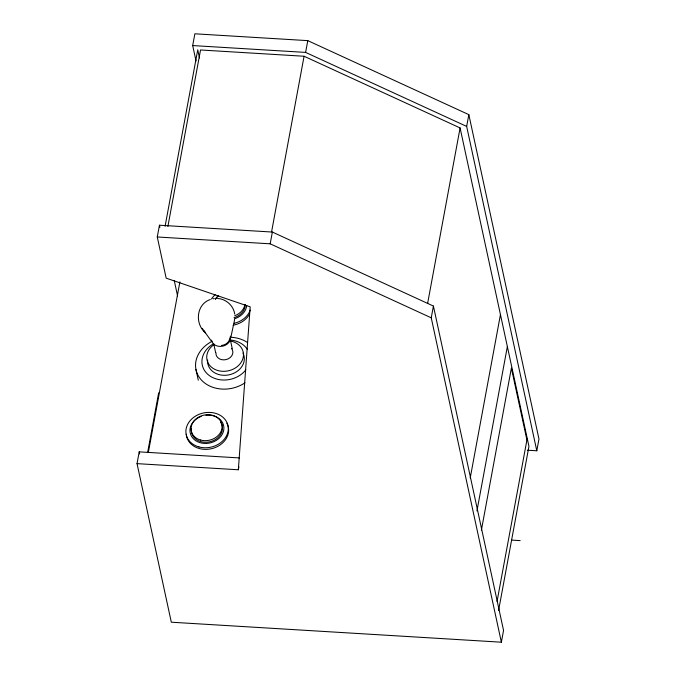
<?xml version="1.0" encoding="UTF-8"?>
<svg xmlns="http://www.w3.org/2000/svg" width="676" height="676" viewBox="0 0 676 676"><rect width="100%" height="100%" fill="white"/><g stroke="black" fill="none" stroke-linecap="round" stroke-linejoin="round"><path stroke-width="1.01" d="M137.034 463.635L238.341 469.769L250.188 306.853L166.169 278.157L157.271 236.98L159.451 225.218L272.36 232.054L433.417 306.059L503.552 630.438L501.372 642.2L171.315 622.207L137.034 463.635L139.205 451.864L239.473 457.939M234.648 319.495L230.998 336.682M196.032 61.009L192.685 45.562L194.865 33.8L307.783 40.636L468.84 114.641L538.966 439.02L536.795 450.782L527.331 450.216M165.079 226.35L197.747 49.813L199.513 57.992M167.876 226.519L200.535 49.982L304.073 56.252L460.094 127.941L528.945 446.371L498.584 610.445M147.613 452.59L158.666 392.883M148.39 452.168L179.9 281.858M271.6 231.75L304.073 56.252M501.372 642.2L431.246 317.821L270.18 243.816L272.36 232.054M536.795 450.782L466.66 126.412L305.603 52.407L307.783 40.636M238.341 469.769L238.89 466.829M427.621 303.44L460.094 127.941M431.246 317.821L433.417 306.059M466.66 126.412L468.84 114.641M470.226 477.966L500.451 314.594M476.943 510.946L507.363 346.543M481.413 530.043L511.386 368.082L526.925 439.966M497.046 601.42L527.221 438.386M210.312 299.51C196.285 304.192 194.603 323.745 205.445 332.812L202.107 328.333M212.991 298.767L214.36 298.555M192.685 45.562L305.603 52.407M157.271 236.98L270.18 243.816M511.74 540.099L520.174 540.614M217.537 298.471C226.004 298.902 233.516 305.636 234.716 314.061M211.334 341.093L203.958 330.801M195.939 369.409L198.288 380.225M230.719 341.549L232.274 348.731M213.954 344.878L215.576 352.39M174.231 280.455L177.568 295.902M159.451 225.218L159.891 227.271M139.205 451.864L139.653 453.926M230.398 336.209A9.658 7.918 -11.7 0 1 222.59 346.196A9.658 7.918 -11.7 0 1 211.487 340.104M229.764 338.296A8.551 7.005 -12.2 0 1 221.542 345.461M231.496 348.436A8.551 7.005 -12.2 0 1 226.409 359.514A8.551 7.005 -12.2 0 1 215.965 352.635M230.482 341.008A18.522 15.168 -12.2 0 1 241.129 362.37A18.522 15.168 -12.2 0 1 212.898 368.268A18.522 15.168 -12.2 0 1 214.258 344.397M245.844 369.848A24.218 19.841 -12.2 0 1 208.428 374.867A24.218 19.841 -12.2 0 1 213.743 343.611M230.246 340.02A24.218 19.841 -12.2 0 1 247.509 349.636M242.997 353.066A18.522 15.176 -12.2 0 1 228.741 374.901A18.522 15.176 -12.2 0 1 207.633 360.004M244.999 382.802A31.341 25.671 -12.2 0 1 200.282 378.729A31.341 25.671 -12.2 0 1 212.061 341.346M229.975 337.24A31.341 25.671 -12.2 0 1 247.298 342.411M226.832 423.21A21.37 17.5 -12.2 0 1 212.441 448.475A21.37 17.5 -12.2 0 1 186.263 434.195M205.91 415.275A17.094 14.002 -12.2 0 1 222.75 433.282A17.094 14.002 -12.2 0 1 194.781 439.983A17.094 14.002 -12.2 0 1 201.178 416.408M220.663 422.28A15.666 12.836 -12.2 0 1 209.501 441.867A15.666 12.836 -12.2 0 1 191.553 428.356M249.529 314.112A21.37 17.5 -12.2 0 1 233.11 325.215M250.272 310.098A21.37 17.5 -12.2 0 1 234.259 323.305M211.495 298.969A21.37 17.5 -12.2 0 1 215.171 294.736M246.732 305.535A17.094 14.002 -12.2 0 1 234.411 318.793M215.652 298.741A17.094 14.002 -12.2 0 1 217.968 296.257M245.371 304.606A15.666 12.836 -12.2 0 1 234.023 317.686M244.847 304.859A15.666 12.836 -12.2 0 1 234.741 315.734M215.407 299.392A15.666 12.836 -12.2 0 1 218.61 295.429M198.981 446.937A21.37 17.5 -12.2 0 0 228.125 426.336A21.37 17.5 -12.2 0 0 194.181 416.991A21.37 17.5 -12.2 0 0 198.981 446.937M200.628 440.051A15.666 12.836 -12.2 0 0 221.998 424.942A15.666 12.836 -12.2 0 0 197.105 418.089A15.666 12.836 -12.2 0 0 200.628 440.051"/></g></svg>
